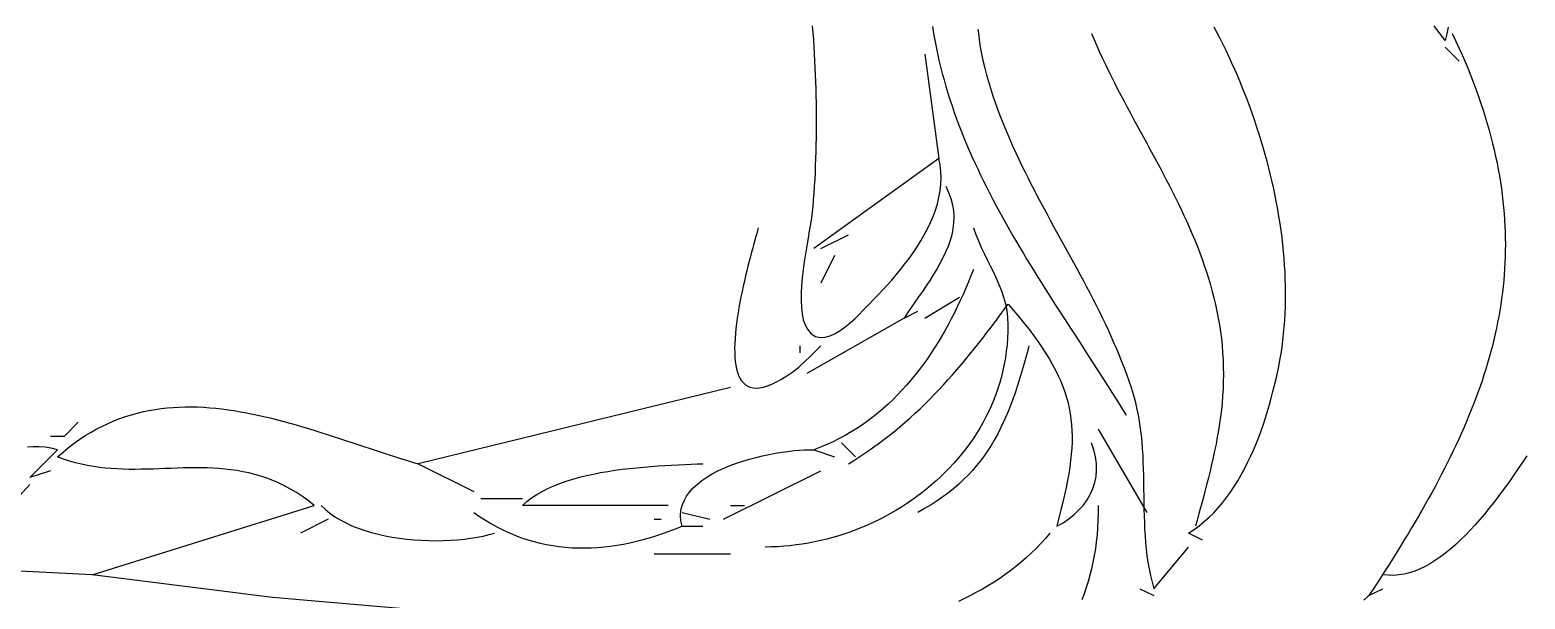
# Model space of a CAD drawing. Header units: millimetres. Extents: x 39 to 722, y 30 to 846.
# Drawn here: x 380.5 to 596, y 177.8 to 259.8 of the extents above; entities that cross this region are included whole.
import ezdxf

# ---------------------------------------------------------------- set-up
doc = ezdxf.new("R2010")
doc.units = ezdxf.units.MM
doc.layers.add('0_0_0', color=3, linetype='Continuous')

msp = doc.modelspace()

# ---------------------------------------------------------------- linework, layer by layer
at = {"layer": '0_0_0'}
for points in [[(493.3, 260.43), (493.38, 259.43), (493.45, 258.43), (493.52, 257.42), (493.58, 256.41), (493.63, 255.41), (493.68, 254.4), (493.73, 253.39), (493.76, 252.38), (493.8, 251.37), (493.82, 250.36), (493.84, 249.35), (493.85, 248.35), (493.86, 247.34), (493.86, 246.33), (493.85, 245.32), (493.84, 244.32), (493.82, 243.31), (493.8, 242.31), (493.77, 241.31), (493.73, 240.31), (493.69, 239.31), (493.64, 238.31), (493.58, 237.32), (493.51, 236.32), (493.44, 235.33), (493.37, 234.34), (493.29, 233.62), (493.17, 232.79), (493.03, 231.87), (492.87, 230.88), (492.69, 229.83), (492.5, 228.73), (492.32, 227.6), (492.15, 226.45), (491.99, 225.29), (491.86, 224.14), (491.76, 223), (491.7, 221.9), (491.68, 220.85), (491.72, 219.85), (491.83, 218.93), (492, 218.09), (492.26, 217.35), (492.59, 216.72), (493.15, 216.08), (493.77, 215.69), (494.43, 215.53), (495.13, 215.56), (495.86, 215.75), (496.59, 216.09), (497.33, 216.53), (498.05, 217.06), (498.75, 217.64), (499.42, 218.24), (500.04, 218.85), (500.6, 219.42), (501.1, 219.93), (501.51, 220.35), (502.14, 220.99), (502.79, 221.66), (503.43, 222.35), (504.09, 223.06), (504.74, 223.8), (505.38, 224.55), (506.02, 225.32), (506.64, 226.12), (507.25, 226.92), (507.84, 227.75), (508.4, 228.59), (508.93, 229.45), (509.44, 230.31), (509.9, 231.19), (510.33, 232.08), (510.71, 232.98), (511.04, 233.89), (511.32, 234.81), (511.55, 235.73), (511.72, 236.66), (511.82, 237.59), (511.86, 238.53), (511.82, 239.46), (511.71, 240.4), (511.52, 241.34), (493.52, 228.34)], [(510.64, 260.33), (510.78, 259.34), (510.95, 258.37), (511.14, 257.4), (511.34, 256.44), (511.55, 255.48), (511.78, 254.52), (512.02, 253.57), (512.28, 252.63), (512.55, 251.69), (512.83, 250.75), (513.13, 249.81), (513.44, 248.89), (513.76, 247.96), (514.09, 247.04), (514.43, 246.12), (514.79, 245.21), (515.16, 244.3), (515.53, 243.39), (515.92, 242.49), (516.31, 241.59), (516.72, 240.7), (517.14, 239.81), (517.56, 238.92), (517.99, 238.03), (518.43, 237.15), (518.88, 236.27), (519.34, 235.39), (519.8, 234.52), (520.27, 233.65), (520.75, 232.78), (521.23, 231.92), (521.72, 231.05), (522.21, 230.19), (522.71, 229.33), (523.22, 228.48), (523.73, 227.63), (524.24, 226.78), (524.76, 225.93), (525.28, 225.08), (525.8, 224.23), (526.33, 223.39), (526.86, 222.55), (527.39, 221.71), (527.93, 220.87), (528.46, 220.04), (529, 219.2), (529.54, 218.37), (530.08, 217.54), (530.62, 216.71), (531.16, 215.88), (531.7, 215.05), (532.23, 214.22), (532.77, 213.39), (533.31, 212.57), (533.84, 211.74), (534.37, 210.92), (534.9, 210.1), (535.43, 209.27), (535.96, 208.45), (536.48, 207.63), (537, 206.81), (537.51, 205.99), (538.02, 205.17), (538.52, 204.34)], [(517.16, 259.95), (517.28, 259), (517.41, 258.05), (517.56, 257.11), (517.74, 256.18), (517.93, 255.26), (518.15, 254.34), (518.41, 253.36), (518.69, 252.39), (518.98, 251.43), (519.29, 250.47), (519.61, 249.52), (519.95, 248.58), (520.3, 247.64), (520.66, 246.71), (521.03, 245.78), (521.41, 244.86), (521.8, 243.95), (522.21, 243.04), (522.62, 242.14), (523.04, 241.24), (523.47, 240.34), (523.91, 239.45), (524.35, 238.56), (524.8, 237.68), (525.26, 236.79), (525.72, 235.91), (526.18, 235.04), (526.65, 234.16), (527.13, 233.29), (527.6, 232.42), (528.08, 231.54), (528.56, 230.67), (529.04, 229.81), (529.52, 228.94), (530, 228.07), (530.47, 227.2), (530.95, 226.33), (531.43, 225.46), (531.9, 224.58), (532.37, 223.71), (532.83, 222.84), (533.29, 221.96), (533.75, 221.08), (534.19, 220.2), (534.64, 219.31), (535.07, 218.42), (535.5, 217.53), (535.92, 216.63), (536.33, 215.73), (536.73, 214.83), (537.12, 213.92), (537.51, 213), (537.88, 212.08), (538.23, 211.16), (538.58, 210.23), (538.91, 209.29), (539.23, 208.34), (539.54, 207.36), (539.81, 206.37), (540.04, 205.38), (540.24, 204.4), (540.41, 203.42), (540.55, 202.44), (540.67, 201.46), (540.77, 200.49), (540.85, 199.51), (540.91, 198.54), (540.95, 197.57), (540.99, 196.6), (541.01, 195.63), (541.03, 194.66), (541.05, 193.7), (541.06, 192.73), (541.07, 191.77), (541.09, 190.81), (541.11, 189.85), (541.15, 188.89), (541.19, 187.93), (541.25, 186.97), (541.32, 186.01), (541.42, 185.06), (541.53, 184.1), (541.67, 183.15), (541.84, 182.2), (542.03, 181.25), (542.26, 180.29), (542.52, 179.34), (547.52, 185.34)], [(533.52, 259.34), (533.91, 258.44), (534.3, 257.53), (534.71, 256.64), (535.12, 255.74), (535.54, 254.85), (535.97, 253.97), (536.41, 253.08), (536.85, 252.21), (537.3, 251.33), (537.76, 250.46), (538.22, 249.59), (538.68, 248.72), (539.14, 247.85), (539.61, 246.99), (540.08, 246.12), (540.55, 245.26), (541.02, 244.4), (541.49, 243.53), (541.96, 242.67), (542.43, 241.81), (542.89, 240.95), (543.36, 240.08), (543.81, 239.22), (544.27, 238.35), (544.72, 237.49), (545.16, 236.62), (545.6, 235.74), (546.03, 234.87), (546.45, 233.99), (546.86, 233.11), (547.27, 232.23), (547.66, 231.34), (548.05, 230.44), (548.42, 229.55), (548.79, 228.65), (549.13, 227.74), (549.47, 226.83), (549.79, 225.91), (550.1, 224.99), (550.4, 224.06), (550.67, 223.12), (550.93, 222.18), (551.18, 221.23), (551.4, 220.27), (551.61, 219.31), (551.8, 218.34), (551.97, 217.36), (552.12, 216.37), (552.25, 215.37), (552.35, 214.36), (552.43, 213.34), (552.5, 212.28), (552.53, 211.23), (552.54, 210.19), (552.53, 209.16), (552.49, 208.14), (552.43, 207.12), (552.35, 206.12), (552.25, 205.11), (552.13, 204.12), (551.99, 203.13), (551.84, 202.14), (551.67, 201.16), (551.48, 200.18), (551.28, 199.2), (551.07, 198.23), (550.85, 197.25), (550.62, 196.27), (550.38, 195.29), (550.13, 194.31), (549.87, 193.33), (549.61, 192.34), (549.34, 191.35), (549.07, 190.36), (548.8, 189.35), (548.52, 188.34)], [(549.52, 186.34), (547.52, 187.34), (548.31, 187.85), (549.06, 188.41), (549.78, 189), (550.48, 189.63), (551.15, 190.29), (551.79, 190.98), (552.41, 191.71), (553, 192.47), (553.56, 193.25), (554.11, 194.06), (554.62, 194.89), (555.12, 195.74), (555.59, 196.61), (556.04, 197.5), (556.47, 198.4), (556.88, 199.31), (557.27, 200.23), (557.63, 201.16), (557.98, 202.1), (558.31, 203.04), (558.62, 203.98), (558.92, 204.92), (559.19, 205.87), (559.45, 206.8), (559.69, 207.73), (559.92, 208.65), (560.14, 209.56), (560.34, 210.46), (560.52, 211.34), (560.7, 212.28), (560.86, 213.22), (561, 214.16), (561.13, 215.11), (561.23, 216.07), (561.32, 217.04), (561.39, 218.01), (561.45, 218.98), (561.49, 219.96), (561.51, 220.95), (561.51, 221.94), (561.5, 222.93), (561.47, 223.92), (561.43, 224.92), (561.37, 225.92), (561.3, 226.92), (561.21, 227.92), (561.1, 228.93), (560.99, 229.93), (560.85, 230.94), (560.71, 231.94), (560.55, 232.94), (560.38, 233.95), (560.19, 234.95), (560, 235.95), (559.79, 236.95), (559.57, 237.95), (559.33, 238.94), (559.09, 239.93), (558.83, 240.92), (558.56, 241.91), (558.28, 242.88), (557.99, 243.86), (557.69, 244.83), (557.38, 245.79), (557.06, 246.75), (556.73, 247.7), (556.39, 248.65), (556.05, 249.59), (555.69, 250.52), (555.32, 251.44), (554.95, 252.36), (554.57, 253.27), (554.18, 254.16), (553.78, 255.05), (553.38, 255.93), (552.97, 256.8), (552.55, 257.66), (552.13, 258.51), (551.7, 259.34), (551.22, 260.25)], [(585.52, 259.34), (586.01, 258.31), (586.49, 257.27), (586.94, 256.25), (587.38, 255.23), (587.8, 254.22), (588.2, 253.21), (588.59, 252.22), (588.96, 251.22), (589.32, 250.24), (589.65, 249.26), (589.98, 248.28), (590.28, 247.31), (590.57, 246.35), (590.84, 245.39), (591.1, 244.44), (591.34, 243.49), (591.57, 242.55), (591.78, 241.61), (591.98, 240.68), (592.16, 239.75), (592.32, 238.83), (592.47, 237.91), (592.61, 236.99), (592.73, 236.08), (592.83, 235.18), (592.93, 234.27), (593, 233.38), (593.07, 232.48), (593.12, 231.59), (593.15, 230.7), (593.17, 229.82), (593.18, 228.94), (593.17, 228.06), (593.15, 227.19), (593.12, 226.32), (593.07, 225.45), (593.01, 224.58), (592.94, 223.72), (592.85, 222.86), (592.76, 222), (592.64, 221.14), (592.52, 220.29), (592.38, 219.43), (592.24, 218.58), (592.07, 217.73), (591.9, 216.88), (591.72, 216.04), (591.52, 215.19), (591.31, 214.35), (591.09, 213.51), (590.86, 212.66), (590.62, 211.82), (590.36, 210.98), (590.1, 210.14), (589.82, 209.3), (589.53, 208.46), (589.23, 207.62), (588.92, 206.79), (588.6, 205.95), (588.27, 205.11), (587.93, 204.27), (587.58, 203.43), (587.22, 202.59), (586.85, 201.75), (586.47, 200.9), (586.08, 200.06), (585.68, 199.22), (585.27, 198.37), (584.86, 197.53), (584.43, 196.68), (583.99, 195.83), (583.55, 194.98), (583.09, 194.13), (582.63, 193.27), (582.16, 192.42), (581.67, 191.56), (581.19, 190.7), (580.69, 189.84), (580.18, 188.97), (579.67, 188.1), (579.15, 187.23), (578.62, 186.36), (578.08, 185.48), (577.54, 184.6), (576.99, 183.72), (576.43, 182.83), (575.86, 181.94), (575.29, 181.05), (574.71, 180.15), (574.12, 179.25), (573.52, 178.34), (575.52, 179.34)], [(584.92, 260.23), (584.76, 259.29), (584.52, 258.34), (584, 259.03), (583.47, 259.73), (582.93, 260.44)], [(584.52, 257.34), (586.52, 255.34)], [(509.52, 256.34), (511.52, 241.34)], [(512.52, 237.34), (512.95, 236.44), (513.28, 235.55), (513.51, 234.66), (513.64, 233.78), (513.69, 232.91), (513.66, 232.05), (513.56, 231.19), (513.39, 230.33), (513.15, 229.49), (512.86, 228.65), (512.51, 227.82), (512.12, 226.99), (511.69, 226.17), (511.23, 225.36), (510.74, 224.55), (510.23, 223.76), (509.7, 222.96), (509.16, 222.18), (508.62, 221.4), (508.08, 220.62), (507.55, 219.86), (507.03, 219.1), (506.52, 218.34), (508.52, 219.34)], [(485.52, 231.34), (485.42, 230.96), (485.3, 230.53), (485.16, 230.07), (485.02, 229.56), (484.87, 229.01), (484.71, 228.43), (484.55, 227.82), (484.38, 227.18), (484.2, 226.52), (484.03, 225.83), (483.85, 225.13), (483.68, 224.4), (483.51, 223.67), (483.34, 222.92), (483.18, 222.16), (483.02, 221.39), (482.87, 220.62), (482.73, 219.85), (482.6, 219.08), (482.49, 218.32), (482.38, 217.56), (482.29, 216.82), (482.22, 216.09), (482.16, 215.37), (482.13, 214.67), (482.11, 213.99), (482.12, 213.34), (482.14, 212.71), (482.2, 212.12), (482.27, 211.55), (482.38, 211.02), (482.51, 210.53), (482.68, 210.08), (482.87, 209.67), (483.1, 209.31), (483.36, 208.99), (483.66, 208.73), (483.99, 208.52), (484.36, 208.37), (484.77, 208.28), (485.22, 208.25), (485.72, 208.29), (486.26, 208.39), (486.84, 208.57), (487.47, 208.82), (488.15, 209.14), (488.87, 209.55), (489.65, 210.03), (490.48, 210.6), (491.34, 211.28), (492.17, 212.02), (492.97, 212.79), (493.75, 213.58), (494.52, 214.34)], [(516.52, 231.34), (516.86, 230.38), (517.24, 229.44), (517.65, 228.52), (518.08, 227.62), (518.51, 226.72), (518.95, 225.84), (519.39, 224.96), (519.8, 224.07), (520.19, 223.17), (520.55, 222.27), (520.86, 221.34), (521.12, 220.39), (521.32, 219.41), (521.45, 218.4), (521.49, 217.34), (521.48, 216.38), (521.44, 215.42), (521.37, 214.47), (521.26, 213.54), (521.13, 212.61), (520.97, 211.7), (520.78, 210.8), (520.56, 209.9), (520.31, 209.03), (520.04, 208.16), (519.74, 207.3), (519.41, 206.46), (519.06, 205.63), (518.68, 204.82), (518.28, 204.01), (517.86, 203.23), (517.42, 202.45), (516.95, 201.69), (516.46, 200.94), (515.95, 200.21), (515.41, 199.49), (514.86, 198.79), (514.29, 198.1), (513.7, 197.42), (513.09, 196.77), (512.47, 196.13), (511.82, 195.5), (511.16, 194.89), (510.49, 194.3), (509.8, 193.72), (509.09, 193.16), (508.37, 192.62), (507.64, 192.1), (506.89, 191.59), (506.13, 191.1), (505.36, 190.63), (504.58, 190.18), (503.78, 189.75), (502.98, 189.33), (502.17, 188.94), (501.34, 188.56), (500.51, 188.2), (499.67, 187.87), (498.83, 187.55), (497.97, 187.25), (497.11, 186.98), (496.25, 186.72), (495.38, 186.49), (494.5, 186.27), (493.62, 186.08), (492.74, 185.91), (491.86, 185.76), (490.97, 185.64), (490.08, 185.53), (489.19, 185.45), (488.3, 185.39), (487.41, 185.36), (486.52, 185.34)], [(494.52, 228.34), (498.52, 230.34)], [(496.52, 227.34), (494.52, 223.34)], [(516.52, 225.34), (516.16, 224.43), (515.79, 223.53), (515.41, 222.63), (515.02, 221.73), (514.61, 220.84), (514.2, 219.96), (513.77, 219.09), (513.32, 218.22), (512.87, 217.36), (512.4, 216.51), (511.91, 215.67), (511.42, 214.85), (510.9, 214.03), (510.38, 213.22), (509.84, 212.43), (509.28, 211.65), (508.71, 210.89), (508.12, 210.13), (507.51, 209.4), (506.89, 208.67), (506.26, 207.97), (505.6, 207.28), (504.93, 206.61), (504.24, 205.95), (503.53, 205.32), (502.81, 204.7), (502.06, 204.1), (501.3, 203.53), (500.52, 202.97), (499.71, 202.44), (498.89, 201.92), (498.05, 201.43), (497.19, 200.97), (496.3, 200.52), (495.4, 200.11), (494.47, 199.71), (493.52, 199.34), (496.52, 198.34)], [(498.52, 197.34), (499.42, 197.9), (500.29, 198.47), (501.15, 199.05), (501.99, 199.63), (502.81, 200.22), (503.61, 200.83), (504.4, 201.43), (505.17, 202.05), (505.93, 202.68), (506.67, 203.31), (507.4, 203.96), (508.12, 204.61), (508.83, 205.27), (509.52, 205.94), (510.2, 206.61), (510.88, 207.3), (511.55, 208), (512.2, 208.7), (512.85, 209.41), (513.5, 210.13), (514.13, 210.86), (514.76, 211.6), (515.39, 212.35), (516.01, 213.11), (516.63, 213.88), (517.24, 214.65), (517.86, 215.44), (518.47, 216.23), (519.08, 217.04), (519.69, 217.85), (520.3, 218.67), (520.91, 219.5), (521.52, 220.34), (522.35, 219.38), (523.14, 218.43), (523.88, 217.52), (524.58, 216.62), (525.24, 215.75), (525.86, 214.89), (526.43, 214.05), (526.97, 213.22), (527.47, 212.41), (527.93, 211.61), (528.36, 210.81), (528.75, 210.03), (529.1, 209.24), (529.41, 208.47), (529.69, 207.69), (529.94, 206.91), (530.15, 206.13), (530.33, 205.35), (530.47, 204.56), (530.58, 203.76), (530.67, 202.95), (530.72, 202.13), (530.74, 201.3), (530.73, 200.45), (530.69, 199.58), (530.62, 198.7), (530.53, 197.79), (530.41, 196.86), (530.26, 195.9), (530.08, 194.92), (529.88, 193.9), (529.66, 192.86), (529.41, 191.79), (529.14, 190.68), (528.84, 189.53), (528.52, 188.34), (529.43, 188.85), (530.26, 189.41), (531.04, 190.02), (531.73, 190.69), (532.36, 191.39), (532.9, 192.14), (533.36, 192.93), (533.73, 193.76), (534.01, 194.62), (534.2, 195.51), (534.28, 196.44), (534.26, 197.38), (534.13, 198.35), (533.88, 199.34), (533.52, 200.34)], [(509.52, 218.34), (514.52, 221.34)], [(506.52, 218.34), (492.52, 210.34)], [(491.52, 214.34), (491.52, 213.34)], [(524.52, 214.34), (524.25, 213.32), (523.98, 212.31), (523.71, 211.32), (523.42, 210.35), (523.13, 209.39), (522.83, 208.45), (522.53, 207.53), (522.21, 206.63), (521.87, 205.74), (521.53, 204.87), (521.16, 204.02), (520.78, 203.18), (520.39, 202.36), (519.97, 201.55), (519.53, 200.76), (519.07, 199.99), (518.59, 199.24), (518.08, 198.5), (517.54, 197.78), (516.97, 197.07), (516.38, 196.38), (515.76, 195.7), (515.1, 195.05), (514.41, 194.4), (513.68, 193.78), (512.92, 193.17), (512.12, 192.57), (511.29, 191.99), (510.41, 191.43), (509.49, 190.88), (508.52, 190.34)], [(481.52, 208.34), (436.52, 197.34), (444.52, 193.34)], [(469.52, 173.43), (415.52, 178.06), (389.52, 181.34), (421.52, 191.34), (420.67, 192.02), (419.81, 192.63), (418.96, 193.19), (418.1, 193.7), (417.24, 194.16), (416.39, 194.58), (415.53, 194.95), (414.67, 195.27), (413.81, 195.56), (412.95, 195.81), (412.09, 196.02), (411.23, 196.2), (410.37, 196.36), (409.51, 196.48), (408.65, 196.57), (407.79, 196.65), (406.93, 196.7), (406.07, 196.73), (405.21, 196.75), (404.35, 196.76), (403.48, 196.75), (402.62, 196.73), (401.76, 196.7), (400.9, 196.67), (400.04, 196.64), (399.17, 196.61), (398.31, 196.58), (397.45, 196.56), (396.59, 196.54), (395.72, 196.53), (394.86, 196.53), (394, 196.55), (393.14, 196.59), (392.27, 196.64), (391.41, 196.71), (390.55, 196.81), (389.69, 196.93), (388.83, 197.08), (387.97, 197.27), (387.11, 197.48), (386.24, 197.73), (385.38, 198.02), (384.52, 198.34), (385.32, 199.03), (386.11, 199.68), (386.91, 200.29), (387.72, 200.86), (388.53, 201.39), (389.35, 201.89), (390.17, 202.35), (390.99, 202.77), (391.82, 203.16), (392.66, 203.52), (393.5, 203.85), (394.34, 204.14), (395.18, 204.41), (396.03, 204.64), (396.89, 204.85), (397.74, 205.02), (398.6, 205.17), (399.46, 205.29), (400.33, 205.39), (401.2, 205.46), (402.07, 205.51), (402.94, 205.54), (403.82, 205.54), (404.69, 205.52), (405.57, 205.48), (406.45, 205.42), (407.34, 205.34), (408.22, 205.24), (409.11, 205.12), (410, 204.99), (410.89, 204.84), (411.78, 204.68), (412.67, 204.5), (413.56, 204.31), (414.45, 204.11), (415.34, 203.89), (416.23, 203.67), (417.13, 203.43), (418.02, 203.18), (418.91, 202.93), (419.81, 202.67), (420.7, 202.4), (421.59, 202.12), (422.48, 201.85), (423.37, 201.56), (424.26, 201.27), (425.15, 200.98), (426.03, 200.69), (426.92, 200.4), (427.8, 200.11), (428.69, 199.81), (429.57, 199.52), (430.44, 199.23), (431.32, 198.95), (432.19, 198.67), (433.07, 198.39), (433.93, 198.12), (434.8, 197.85), (435.66, 197.59), (436.52, 197.34)], [(385.52, 201.34), (387.52, 203.34)], [(383.52, 201.34), (385.52, 201.34)], [(534.52, 202.34), (541.52, 190.34)], [(383.52, 196.34), (380.52, 195.34), (384.52, 199.34), (383.63, 199.57), (382.75, 199.72), (381.88, 199.8), (381.03, 199.8), (380.2, 199.74)], [(444.52, 190.34), (445.36, 189.76), (446.2, 189.21), (447.05, 188.7), (447.91, 188.22), (448.78, 187.78), (449.65, 187.38), (450.52, 187.02), (451.41, 186.69), (452.29, 186.39), (453.19, 186.13), (454.09, 185.9), (454.99, 185.71), (455.9, 185.55), (456.81, 185.42), (457.72, 185.32), (458.64, 185.25), (459.56, 185.21), (460.49, 185.21), (461.41, 185.23), (462.34, 185.28), (463.28, 185.36), (464.21, 185.47), (465.14, 185.61), (466.08, 185.77), (467.02, 185.96), (467.96, 186.17), (468.9, 186.41), (469.84, 186.67), (470.77, 186.96), (471.71, 187.27), (472.65, 187.61), (473.59, 187.96), (474.52, 188.34), (474.36, 189.14), (474.31, 189.91), (474.37, 190.65), (474.54, 191.35), (474.81, 192.02), (475.17, 192.66), (475.61, 193.27), (476.14, 193.85), (476.73, 194.4), (477.39, 194.92), (478.11, 195.41), (478.89, 195.87), (479.7, 196.3), (480.56, 196.7), (481.45, 197.07), (482.36, 197.41), (483.3, 197.72), (484.24, 198.01), (485.19, 198.26), (486.14, 198.49), (487.08, 198.69), (488.01, 198.87), (488.91, 199.01), (489.79, 199.13), (490.63, 199.23), (491.43, 199.3), (492.19, 199.34), (492.89, 199.35), (493.52, 199.34)], [(497.52, 200.34), (499.52, 198.34)], [(596.27, 198.47), (595.71, 197.63), (595.13, 196.79), (594.55, 195.94), (593.95, 195.09), (593.34, 194.23), (592.73, 193.39), (592.1, 192.54), (591.46, 191.71), (590.81, 190.89), (590.15, 190.08), (589.48, 189.29), (588.81, 188.52), (588.12, 187.77), (587.43, 187.05), (586.73, 186.36), (586.02, 185.7), (585.3, 185.08), (584.58, 184.49), (583.85, 183.94), (583.12, 183.43), (582.38, 182.97), (581.63, 182.56), (580.88, 182.2), (580.13, 181.89), (579.37, 181.64), (578.61, 181.45), (577.84, 181.32), (577.07, 181.26), (576.3, 181.27), (575.52, 181.34)], [(472.52, 191.34), (451.52, 191.34), (452.16, 191.9), (452.85, 192.42), (453.59, 192.9), (454.36, 193.35), (455.18, 193.77), (456.04, 194.15), (456.93, 194.5), (457.85, 194.83), (458.79, 195.12), (459.76, 195.39), (460.75, 195.64), (461.76, 195.86), (462.78, 196.06), (463.81, 196.24), (464.85, 196.4), (465.89, 196.54), (466.94, 196.66), (467.98, 196.77), (469.01, 196.87), (470.04, 196.95), (471.05, 197.02), (472.05, 197.09), (473.03, 197.14), (473.99, 197.19), (474.92, 197.23), (475.82, 197.27), (476.69, 197.31), (477.52, 197.34)], [(480.52, 189.34), (494.52, 196.34)], [(389.52, 181.34), (369.52, 182.34), (380.52, 194.34)], [(445.52, 192.34), (451.52, 192.34)], [(422.52, 191.34), (423.13, 190.76), (423.79, 190.22), (424.51, 189.71), (425.28, 189.24), (426.1, 188.81), (426.96, 188.41), (427.86, 188.05), (428.79, 187.73), (429.75, 187.44), (430.74, 187.18), (431.74, 186.96), (432.77, 186.76), (433.81, 186.6), (434.86, 186.47), (435.92, 186.38), (436.97, 186.31), (438.03, 186.27), (439.08, 186.26), (440.11, 186.27), (441.14, 186.32), (442.14, 186.39), (443.12, 186.49), (444.07, 186.61), (444.99, 186.76), (445.88, 186.93), (446.72, 187.13), (447.52, 187.34)], [(474.52, 190.34), (478.52, 189.34)], [(481.52, 191.34), (483.52, 191.34)], [(534.52, 191.34), (534.51, 190.26), (534.47, 189.19), (534.41, 188.14), (534.33, 187.11), (534.22, 186.1), (534.09, 185.1), (533.93, 184.12), (533.75, 183.16), (533.54, 182.22), (533.31, 181.29), (533.05, 180.38), (532.77, 179.49), (532.47, 178.61), (532.14, 177.75)], [(423.52, 189.34), (419.52, 187.34)], [(470.52, 189.34), (471.52, 189.34)], [(474.52, 188.34), (477.52, 188.34)], [(527.52, 187.34), (526.89, 186.58), (526.23, 185.85), (525.55, 185.14), (524.86, 184.45), (524.14, 183.79), (523.41, 183.15), (522.65, 182.54), (521.89, 181.94), (521.1, 181.37), (520.31, 180.82), (519.49, 180.29), (518.67, 179.78), (517.83, 179.29), (516.98, 178.82), (516.11, 178.37), (515.24, 177.93), (514.36, 177.51)], [(470.52, 184.34), (481.52, 184.34)], [(540.52, 179.34), (542.52, 178.34)], [(573.52, 178.34), (572.77, 177.67)]]:
    msp.add_lwpolyline(points, dxfattribs=at)

doc.saveas('drawing.dxf')
